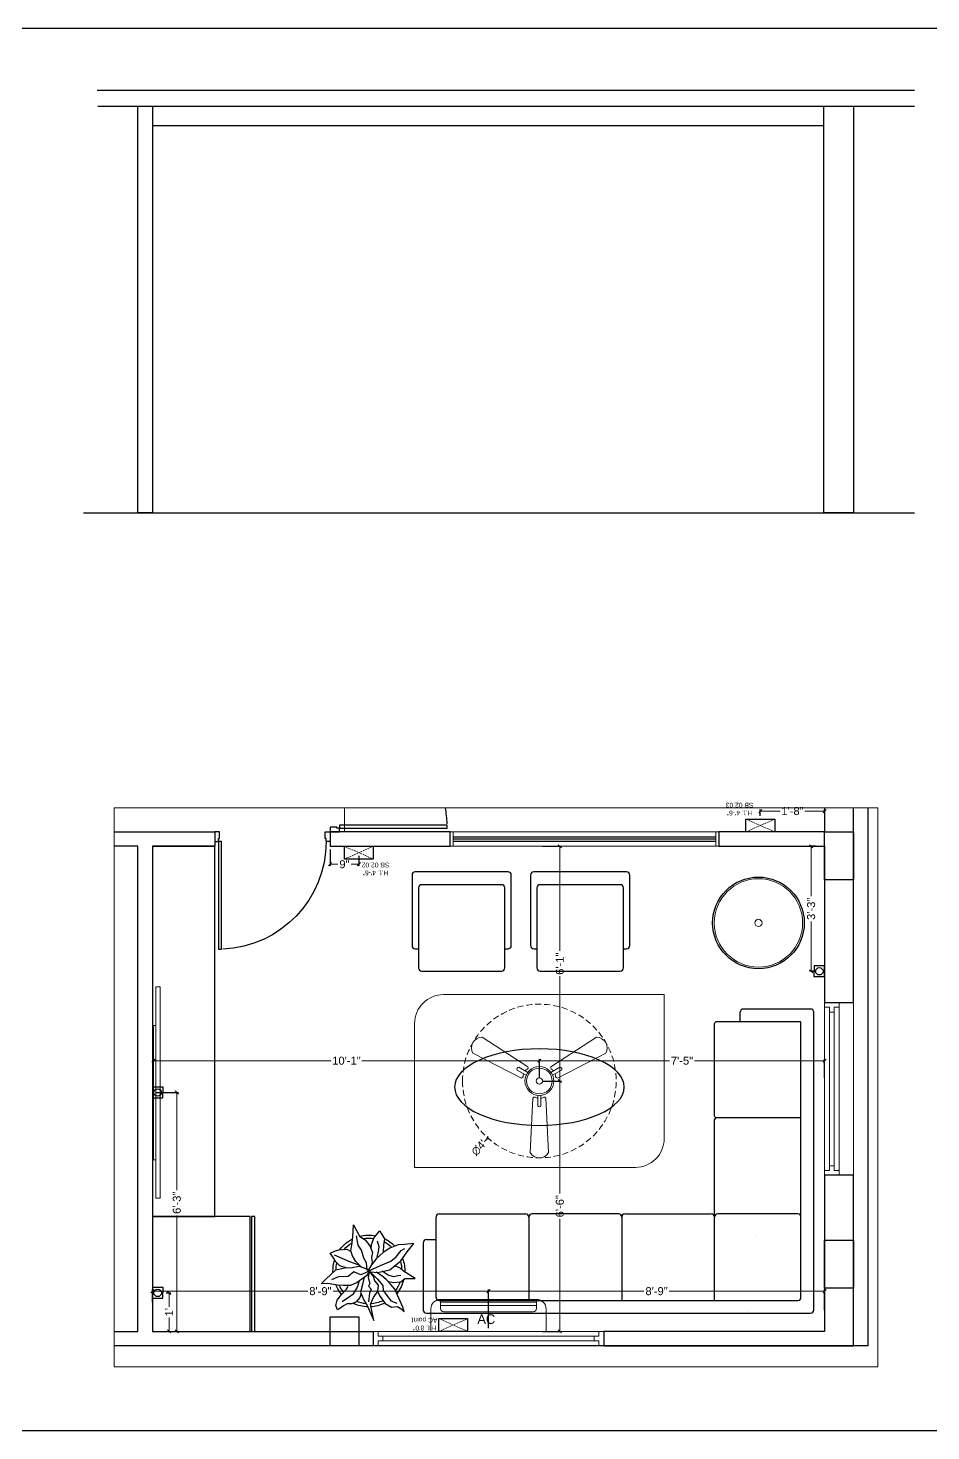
# Model space of a CAD drawing. Header units: millimetres. Extents: x 56222 to 3066687, y -650199 to -121287.
# Drawn here: x 133854.5 to 134136.5, y -183351.1 to -182912.9 of the extents above; entities that cross this region are included whole.
import ezdxf

# ---------------------------------------------------------------- set-up
doc = ezdxf.new("R2010")
doc.units = ezdxf.units.MM
doc.header["$MEASUREMENT"] = 0
doc.header["$PDMODE"] = 35
doc.linetypes.add('DASHED', pattern=[0.75, 0.5, -0.25])
doc.linetypes.add('DASHED2', pattern=[0.375, 0.25, -0.125])
doc.layers.get('Defpoints').update_dxf_attribs({"color": 220})
doc.layers.add('AR DOOR', color=40, linetype='Continuous')
doc.layers.add('AR ELE-5', color=134, linetype='Continuous')
for name, color, linetype, lineweight in [('COLUMN', 1, 'Continuous', 30), ('dim05', 1, 'Continuous', 13), ('el', 7, 'Continuous', 20), ('ELEC-wires', 1, 'DASHED2', 13), ('Electrical', 84, 'Continuous', 30), ('ELEVATION', 250, 'Continuous', 9), ('FIRST FLOOR ( DW_RAIL )', 7, 'Continuous', 9), ('FUR', 250, 'Continuous', 0), ('FURNITURE', 32, 'Continuous', 9), ('SECOND FLOOR', 7, 'Continuous', 9), ('SECOND FLOOR  ( PLINE )', 251, 'Continuous', 30), ('SECOND FLOOR ( DW_RAIL )', 7, 'Continuous', 9), ('SECTION ( SLAB PLine )', 104, 'Continuous', 30), ('Text', 7, 'Continuous', 15), ('wall', 7, 'Continuous', 30), ('XX~SLAB ( BEAM )~ ( DIM )', 7, 'Continuous', 9)]:
    doc.layers.add(name, color=color, linetype=linetype, lineweight=lineweight)
doc.layers.add('XX~SLAB ( PLINE )', color=251, linetype='Continuous', plot=False)
doc.styles.add('Arial', font='arial.ttf')
doc.styles.add('century g', font='GOTHIC.TTF')
doc.styles.get("Standard").update_dxf_attribs({"font": 'arial.ttf', "height": 6})
doc.styles.add('TEXT', font='eurr____.ttf')
doc.dimstyles.new('Archana', dxfattribs={"dimtxt": 2, "dimasz": 0.75, "dimexe": 0.5, "dimexo": 0.5, "dimgap": 0, "dimtad": 0, "dimzin": 0, "dimdsep": 46, "dimlunit": 4, "dimtxsty": 'century g', "dimblk": 'OBLIQUE', "dimcen": 0, "dimdle": 1, "dimclrd": 256, "dimclre": 256, "dimclrt": 256, "dimadec": 0, "dimazin": 0, "dimtfac": 1, "dimtofl": 0, "dimtmove": 1, "dimatfit": 3, "dimfxl": 1, "dimfxlon": 1, "dimtolj": 1, "dimtzin": 0, "dimlwd": -1, "dimlwe": -1, "dimarcsym": 0})
doc.dimstyles.new('ISO-25', dxfattribs={"dimtxt": 2.5, "dimasz": 1, "dimexe": 0.5, "dimexo": 1, "dimtad": 0, "dimdec": 1, "dimlunit": 4, "dimtxsty": 'Standard', "dimblk": 'OBLIQUE', "dimcen": 2.5, "dimclrd": 1, "dimclre": 1, "dimclrt": 5, "dimadec": 0, "dimazin": 0, "dimtfac": 1, "dimtdec": 1, "dimtmove": 0, "dimatfit": 3, "dimfxl": 1, "dimlwd": -1, "dimarcsym": 0})

# ---------------------------------------------------------------- blocks, each defined once
blk = doc.blocks.new('*U19')
for points in [[(-1160, 0), (-1120, 0), (-1120, 30), (-1110, 30), (-1110, 100), (-1160, 100)], [(0, 0), (0, -1120), (-30, -1120), (-30, 0)], [(40, 0), (0, 0), (0, 30), (-10, 30), (-10, 100), (40, 100)]]:
    blk.add_lwpolyline(points, close=True)
at = {"layer": 'AR ELE-5', "linetype": 'ByBlock', "ltscale": 15}
blk.add_arc((2, 1), 1122, 180.0347, 267.627, dxfattribs=at)
blk = doc.blocks.new('ARPLS010')
at = {"linetype": 'ByBlock'}
for p, q in [((0.121, 0.605), (-0.013, 0.459)), ((0.179, 0.666), (0.121, 0.605)), ((0.174, 0.573), (0.179, 0.666)), ((-0.295, 0.42), (-0.302, 0.309)), ((-0.278, 0.467), (-0.295, 0.42)), ((-0.248, 0.54), (-0.278, 0.467)), ((-0.182, 0.493), (-0.248, 0.54)), ((-0.222, 0.484), (-0.164, 0.347)), ((-0.125, 0.459), (-0.182, 0.493)), ((-0.072, 0.404), (-0.125, 0.459)), ((-0.038, 0.302), (-0.072, 0.404)), ((-0.013, 0.459), (-0.044, 0.336)), ((0.077, 0.412), (0.091, 0.447)), ((0.082, 0.358), (0.077, 0.412)), ((0.091, 0.447), (0.125, 0.522)), ((0.2, 0.432), (0.174, 0.573)), ((0.203, 0.352), (0.2, 0.432)), ((0.409, 0.44), (0.33, 0.38)), ((0.484, 0.459), (0.409, 0.44)), ((0.542, 0.434), (0.484, 0.459)), ((0.485, 0.354), (0.533, 0.42)), ((0.533, 0.42), (0.542, 0.434)), ((-0.469, 0.226), (-0.643, 0.216)), ((-0.643, 0.216), (-0.485, 0.134)), ((-0.362, 0.24), (-0.469, 0.226)), ((-0.278, 0.254), (-0.362, 0.24)), ((-0.302, 0.309), (-0.276, 0.258)), ((-0.21, 0.227), (-0.278, 0.254)), ((-0.132, 0.18), (-0.21, 0.227)), ((-0.164, 0.347), (-0.139, 0.295)), ((-0.139, 0.295), (-0.08, 0.131)), ((-0.049, 0.232), (-0.065, 0.135)), ((-0.044, 0.336), (-0.049, 0.232)), ((0.015, 0.209), (0.08, 0.288)), ((0.056, 0.114), (0.015, 0.209)), ((0.08, 0.288), (0.082, 0.358)), ((0.16, 0.165), (0.204, 0.254)), ((0.204, 0.254), (0.203, 0.352)), ((0.252, 0.313), (0.216, 0.287)), ((0.318, 0.213), (0.227, 0.157)), ((0.33, 0.38), (0.252, 0.313)), ((0.356, 0.269), (0.318, 0.213)), ((0.425, 0.373), (0.356, 0.269)), ((0.432, 0.176), (0.459, 0.236)), ((0.459, 0.303), (0.485, 0.354)), ((0.459, 0.236), (0.459, 0.303)), ((-0.359, 0.148), (-0.49, 0.172)), ((-0.485, 0.134), (-0.433, 0.051)), ((-0.433, 0.051), (-0.349, -0.011)), ((-0.287, 0.106), (-0.359, 0.148)), ((-0.18, 0.073), (-0.287, 0.106)), ((-0.111, 0.036), (-0.18, 0.073)), ((-0.063, 0.111), (-0.132, 0.18)), ((-0.013, 0.022), (-0.111, 0.036)), ((-0.084, -0.034), (0.007, 0.018)), ((0.003, 0.011), (-0.076, -0.16)), ((-0.065, 0.135), (-0.024, 0.018)), ((-0.024, 0.018), (0.009, 0.005)), ((0.006, -0.002), (0.068, 0.032)), ((0.007, 0.018), (0.02, -0.121)), ((0.009, 0.005), (0.056, 0.114)), ((0.017, -0.002), (0.091, 0.009)), ((0.068, 0.032), (0.16, 0.165)), ((0.088, 0.065), (0.187, 0.091)), ((0.091, 0.009), (0.173, -0.011)), ((0.227, 0.157), (0.132, 0.131)), ((0.173, -0.011), (0.212, 0.004)), ((0.187, 0.091), (0.297, 0.116)), ((0.212, 0.004), (0.252, -0.03)), ((0.297, 0.116), (0.408, 0.071)), ((0.309, 0.109), (0.368, 0.128)), ((0.309, -0.01), (0.43, 0.006)), ((0.368, 0.128), (0.432, 0.176)), ((0.408, 0.071), (0.482, 0.024)), ((0.482, 0.024), (0.689, -0.072)), ((-0.464, -0.073), (-0.558, -0.152)), ((-0.558, -0.152), (-0.517, -0.172)), ((-0.517, -0.172), (-0.447, -0.216)), ((-0.366, -0.036), (-0.464, -0.073)), ((-0.336, -0.142), (-0.413, -0.121)), ((-0.306, -0.033), (-0.366, -0.036)), ((-0.349, -0.011), (-0.256, -0.05)), ((-0.269, -0.135), (-0.336, -0.142)), ((-0.193, -0.113), (-0.269, -0.135)), ((-0.259, -0.2), (-0.168, -0.1)), ((-0.256, -0.05), (-0.185, -0.038)), ((-0.185, -0.038), (-0.114, -0.046)), ((-0.168, -0.1), (-0.084, -0.034)), ((-0.076, -0.16), (-0.138, -0.304)), ((-0.114, -0.046), (-0.093, -0.036)), ((0.02, -0.121), (-0.017, -0.291)), ((0.059, -0.27), (0.005, -0.185)), ((0.01, -0.014), (0.017, -0.002)), ((0.078, -0.064), (0.01, -0.014)), ((0.016, -0.023), (0.116, -0.122)), ((0.07, -0.179), (0.018, -0.1)), ((0.121, -0.239), (0.07, -0.179)), ((0.138, -0.083), (0.078, -0.064)), ((0.116, -0.122), (0.201, -0.195)), ((0.197, -0.135), (0.138, -0.083)), ((0.283, -0.123), (0.197, -0.135)), ((0.201, -0.195), (0.272, -0.198)), ((0.252, -0.03), (0.309, -0.01)), ((0.277, -0.114), (0.357, -0.156)), ((0.37, -0.064), (0.283, -0.123)), ((0.357, -0.156), (0.455, -0.226)), ((0.462, -0.021), (0.37, -0.064)), ((0.689, -0.072), (0.462, -0.021)), ((-0.447, -0.216), (-0.363, -0.202)), ((-0.363, -0.202), (-0.263, -0.2)), ((-0.363, -0.408), (-0.318, -0.29)), ((-0.318, -0.29), (-0.259, -0.2)), ((-0.199, -0.38), (-0.287, -0.45)), ((-0.138, -0.304), (-0.199, -0.38)), ((-0.017, -0.291), (-0.141, -0.446)), ((-0.042, -0.432), (-0.071, -0.352)), ((0.08, -0.342), (0.059, -0.27)), ((0.066, -0.407), (0.08, -0.342)), ((0.184, -0.299), (0.121, -0.239)), ((0.141, -0.261), (0.16, -0.336)), ((0.16, -0.336), (0.15, -0.445)), ((0.252, -0.362), (0.184, -0.299)), ((0.376, -0.416), (0.252, -0.362)), ((0.272, -0.198), (0.311, -0.225)), ((0.311, -0.225), (0.415, -0.304)), ((0.415, -0.304), (0.447, -0.388)), ((0.455, -0.226), (0.503, -0.317)), ((0.503, -0.317), (0.494, -0.398)), ((-0.382, -0.625), (-0.368, -0.496)), ((-0.269, -0.533), (-0.382, -0.625)), ((-0.368, -0.496), (-0.363, -0.408)), ((-0.287, -0.45), (-0.314, -0.498)), ((-0.141, -0.446), (-0.269, -0.533)), ((0.002, -0.48), (-0.042, -0.432)), ((0.104, -0.646), (0.002, -0.48)), ((0.064, -0.446), (0.066, -0.407)), ((0.106, -0.5), (0.104, -0.646)), ((0.15, -0.445), (0.106, -0.5)), ((0.502, -0.472), (0.376, -0.416)), ((0.494, -0.398), (0.528, -0.452)), ((0.567, -0.494), (0.502, -0.472)), ((0.528, -0.452), (0.567, -0.494))]:
    blk.add_line(p, q, dxfattribs=at)
for radius, start, end in [(0.5, 126.2799, 152.7042), (0.5, 87.2367, 107.9154), (0.458, 91.6596, 104.0784), (0.5, 49.0791, 67.0324), (0.458, 49.8461, 63.9764), (0.458, 130.7647, 148.9789), (0.5, 1.3782, 25.7565), (0.5, 164.9216, 191.0302), (0.458, 169.9629, 188.6517), (0.458, 5.0517, 21.9108), (0.458, 334.5625, 357.1532), (0.5, 333.6991, 357.5577), (0.5, 205.1623, 226.3204), (0.458, 207.232, 224.0819), (0.5, 283.5324, 308.8712), (0.458, 289.266, 306.1107), (0.5, 249.553, 272.4234), (0.458, 252.8522, 267.711)]:
    blk.add_arc((0, 0), radius, start, end, dxfattribs=at)
blk = doc.blocks.new('6616')
at = {"color": 242, "linetype": 'DASHED', "true_color": 0xcd2027}
for p, q in [((386784.79, -36915.77), (386775.78, -36911.78)), ((386784.79, -36911.78), (386775.78, -36915.77))]:
    blk.add_line(p, q, dxfattribs=at)
at = {"layer": 'ELEC-wires', "color": 5, "linetype": 'ByBlock', "lineweight": 30, "ltscale": 4}
blk.add_lwpolyline([(386775.78, -36911.78), (386784.79, -36911.78), (386784.79, -36915.77), (386775.78, -36915.77)], close=True, dxfattribs=at)
blk = doc.blocks.new('fan')
at = {"layer": 'Electrical', "lineweight": 15, "ltscale": 20}
for p, q in [((3300835.29, -509900.78), (3300836.47, -509923.43)), ((3300841.81, -509923.43), (3300842.99, -509900.78)), ((3300838.47, -509924.57), (3300838.47, -509920.25)), ((3300839.81, -509920.28), (3300839.81, -509924.57)), ((3300831.66, -509931.77), (3300811.45, -509942.07)), ((3300866.83, -509942.07), (3300846.62, -509931.77)), ((3300815.3, -509948.74), (3300834.33, -509936.39)), ((3300829.93, -509935.08), (3300833.64, -509932.93)), ((3300834.31, -509934.09), (3300830.57, -509936.25)), ((3300843.95, -509936.39), (3300862.98, -509948.74)), ((3300847.68, -509936.23), (3300843.97, -509934.09)), ((3300844.64, -509932.93), (3300848.38, -509935.09))]:
    blk.add_line(p, q, dxfattribs=at)
at = {"layer": 'Electrical', "linetype": 'DASHED', "lineweight": 15, "ltscale": 5}
blk.add_circle((3300839.14, -509930.53), 32, dxfattribs=at)
at = {"layer": 'Electrical', "lineweight": 15, "ltscale": 20}
for centre, major_axis, start_param, end_param in [((3300839.14, -509902.94), (3.12, 3.12), -0.272136, 1.842967), ((3300839.13, -509920.5), (0.501, 0.501), -0.465536, 1.983618), ((3300839.14, -509930.53), (4.24, -4.24), 3.14161, 9.424795), ((3300839.14, -509930.53), (3.77, -3.77), 1.749190548672175e-05, 6.283202799085073), ((3300837.1, -509923.08), (0.51, 0.51), 2.863014, 4.257784), ((3300839.14, -509926.42), (2.27, -2.27), 2.565057, 2.951308), ((3300839.14, -509926.42), (2.27, 2.27), 0.19032, 0.57657), ((3300841.18, -509923.08), (0.51, -0.51), 5.167028, 6.561799), ((3300831.67, -509932.49), (0.51, -0.51), 0.978238, 2.373008), ((3300839.14, -509930.53), (0.943, 0.943), 1.570814, 7.853999), ((3300846.61, -509932.49), (0.51, -0.51), 2.339416, 3.734186), ((3300830.46, -509935.55), (0.501, -0.501), 3.199655, 5.648809), ((3300835.59, -509932.58), (2.27, -2.27), 3.855511, 4.241762), ((3300835.59, -509932.58), (2.27, -2.27), 4.659452, 5.045703), ((3300833.71, -509936.02), (0.51, 0.51), -1.325776, 0.068994), ((3300844.57, -509936.02), (0.51, -0.51), 3.072633, 4.467404), ((3300842.69, -509932.58), (2.27, 2.27), 4.37911, 4.765361), ((3300842.69, -509932.58), (2.27, 2.27), 5.183051, 5.569301), ((3300847.83, -509935.54), (0.501, 0.501), 3.723254, 6.172408), ((3300815.25, -509944.32), (3.12, -3.12), 3.393055, 5.508159), ((3300863.03, -509944.32), (3.12, -3.12), 5.48745, 7.602554)]:
    blk.add_ellipse(centre, major_axis=major_axis, ratio=1, start_param=start_param, end_param=end_param, dxfattribs=at)
blk = doc.blocks.new('_Oblique')
at = {"layer": 'wall', "color": 0, "lineweight": -2}
blk.add_line((-0.5, -0.5), (0.5, 0.5), dxfattribs=at)
blk = doc.blocks.new('*D308')
at = {"layer": 'Defpoints', "color": 0, "lineweight": 30, "transparency": 16777216}
for p in [(134030.29, -183223.98), (133998.06, -183259.55)]:
    blk.add_point(p, dxfattribs=at)
at = {"layer": 'dim05', "transparency": 16777216}
blk.add_line((133997.05, -183260.67), (133998.06, -183259.55), dxfattribs=at)
at = {"layer": 'dim05', "transparency": 16777216, "xscale": 0.75, "yscale": 0.75, "zscale": 0.75, "rotation": 47.83017199941487}
blk.add_blockref('_Oblique', (133998.06, -183259.55), dxfattribs=at)
at = {"layer": 'dim05', "color": 5, "lineweight": 25, "transparency": 16777216, "insert": (133995.3, -183262.6), "char_height": 2.5, "attachment_point": 5, "rotation": 47.8302, "style": 'century g'}
blk.add_mtext("\\A1;∅4'", dxfattribs=at)
blk = doc.blocks.new('*D309')
at = {"layer": 'Defpoints', "color": 0, "lineweight": 30, "transparency": 16777216}
for p in [(133948.78, -183168.47, -0.13), (133957.78, -183170.46, -0.13), (133948.78, -183174.07)]:
    blk.add_point(p, dxfattribs=at)
at = {"layer": 'dim05', "color": 1, "linetype": 'Continuous', "lineweight": -2, "transparency": 16777216}
for p, q in [((133948.78, -183169.47), (133948.78, -183174.57)), ((133957.78, -183171.46), (133957.78, -183174.57))]:
    blk.add_line(p, q, dxfattribs=at)
at = {"layer": 'dim05', "color": 1, "linetype": 'Continuous', "transparency": 16777216}
for p, q in [((133948.78, -183174.07), (133951.22, -183174.07)), ((133957.78, -183174.07), (133955.34, -183174.07))]:
    blk.add_line(p, q, dxfattribs=at)
at = {"layer": 'dim05', "color": 1, "transparency": 16777216, "rotation": 180}
blk.add_blockref('_Oblique', (133948.78, -183174.07), dxfattribs=at)
at = {"layer": 'dim05', "color": 1, "transparency": 16777216}
blk.add_blockref('_Oblique', (133957.78, -183174.07), dxfattribs=at)
at = {"layer": 'dim05', "color": 5, "lineweight": 25, "transparency": 16777216, "insert": (133953.28, -183174.07), "char_height": 2.5, "attachment_point": 5, "style": 'Arial'}
blk.add_mtext('9"', dxfattribs=at)
blk = doc.blocks.new('*D310')
at = {"layer": 'Defpoints', "color": 0, "lineweight": 30, "transparency": 16777216}
for p in [(133893.28, -183245.37, -0.13), (133900.92, -183245.37), (133893.28, -183319.97, -0.13)]:
    blk.add_point(p, dxfattribs=at)
at = {"layer": 'dim05', "color": 1, "linetype": 'Continuous', "lineweight": -2, "transparency": 16777216}
for p, q in [((133894.28, -183245.37), (133901.42, -183245.37)), ((133894.28, -183319.97), (133901.42, -183319.97))]:
    blk.add_line(p, q, dxfattribs=at)
at = {"layer": 'dim05', "color": 1, "linetype": 'Continuous', "transparency": 16777216}
for p, q in [((133900.92, -183245.37), (133900.92, -183275.84)), ((133900.92, -183319.97), (133900.92, -183283.75))]:
    blk.add_line(p, q, dxfattribs=at)
at = {"layer": 'dim05', "color": 1, "transparency": 16777216}
for p, rotation in [((133900.92, -183245.37), 90), ((133900.92, -183319.97), 270)]:
    blk.add_blockref('_Oblique', p, dxfattribs=dict(at, rotation=rotation))
at = {"layer": 'dim05', "color": 5, "lineweight": 25, "transparency": 16777216, "insert": (133900.92, -183279.8), "char_height": 2.5, "attachment_point": 5, "rotation": 90, "style": 'Arial'}
blk.add_mtext('6\'-3"', dxfattribs=at)
blk = doc.blocks.new('*D311')
at = {"layer": 'Defpoints', "color": 0, "lineweight": 30, "transparency": 16777216}
for p in [(133896.6, -183307.96, -0.13), (133898.51, -183307.96), (133893.28, -183319.97, -0.13)]:
    blk.add_point(p, dxfattribs=at)
at = {"layer": 'dim05', "color": 1, "linetype": 'Continuous', "lineweight": -2, "transparency": 16777216}
for p, q in [((133897.6, -183307.96), (133899.01, -183307.96)), ((133894.28, -183319.97), (133899.01, -183319.97))]:
    blk.add_line(p, q, dxfattribs=at)
at = {"layer": 'dim05', "color": 1, "linetype": 'Continuous', "transparency": 16777216}
for p, q in [((133898.51, -183307.96), (133898.51, -183312.31)), ((133898.51, -183319.97), (133898.51, -183315.62))]:
    blk.add_line(p, q, dxfattribs=at)
at = {"layer": 'dim05', "color": 1, "transparency": 16777216}
for p, rotation in [((133898.51, -183307.96), 90), ((133898.51, -183319.97), 270)]:
    blk.add_blockref('_Oblique', p, dxfattribs=dict(at, rotation=rotation))
at = {"layer": 'dim05', "color": 5, "lineweight": 25, "transparency": 16777216, "insert": (133898.51, -183313.96), "char_height": 2.5, "attachment_point": 5, "rotation": 90, "style": 'Arial'}
blk.add_mtext("1'", dxfattribs=at)
blk = doc.blocks.new('*D312')
at = {"layer": 'Defpoints', "color": 0, "lineweight": 30, "transparency": 16777216}
for p in [(134083.19, -183157.48), (134083.19, -183159.98, -0.13), (134103.28, -183158.79, -0.13)]:
    blk.add_point(p, dxfattribs=at)
at = {"layer": 'dim05', "color": 1, "linetype": 'Continuous', "lineweight": -2, "transparency": 16777216}
for p, q in [((134083.19, -183158.98), (134083.19, -183156.98)), ((134103.28, -183157.79), (134103.28, -183156.98))]:
    blk.add_line(p, q, dxfattribs=at)
at = {"layer": 'dim05', "color": 1, "linetype": 'Continuous', "transparency": 16777216}
for p, q in [((134083.19, -183157.48), (134089.41, -183157.48)), ((134103.28, -183157.48), (134097.07, -183157.48))]:
    blk.add_line(p, q, dxfattribs=at)
at = {"layer": 'dim05', "color": 1, "transparency": 16777216, "rotation": 180}
blk.add_blockref('_Oblique', (134083.19, -183157.48), dxfattribs=at)
at = {"layer": 'dim05', "color": 1, "transparency": 16777216}
blk.add_blockref('_Oblique', (134103.28, -183157.48), dxfattribs=at)
at = {"layer": 'dim05', "color": 5, "lineweight": 25, "transparency": 16777216, "insert": (134093.24, -183157.48), "char_height": 2.5, "attachment_point": 5, "style": 'Arial'}
blk.add_mtext('1\'-8"', dxfattribs=at)
blk = doc.blocks.new('*D313')
at = {"layer": 'Defpoints', "color": 0, "lineweight": 30, "transparency": 16777216}
for p in [(134014.17, -183168.47, -0.13), (134020.57, -183168.47), (134014.17, -183241.77, -0.13)]:
    blk.add_point(p, dxfattribs=at)
at = {"layer": 'dim05', "color": 1, "linetype": 'Continuous', "lineweight": -2, "transparency": 16777216}
for p, q in [((134015.17, -183168.47), (134021.07, -183168.47)), ((134015.17, -183241.77), (134021.07, -183241.77))]:
    blk.add_line(p, q, dxfattribs=at)
at = {"layer": 'dim05', "color": 1, "linetype": 'Continuous', "transparency": 16777216}
for p, q in [((134020.57, -183168.47), (134020.57, -183201.16)), ((134020.57, -183241.77), (134020.57, -183209.07))]:
    blk.add_line(p, q, dxfattribs=at)
at = {"layer": 'dim05', "color": 1, "transparency": 16777216}
for p, rotation in [((134020.57, -183168.47), 90), ((134020.57, -183241.77), 270)]:
    blk.add_blockref('_Oblique', p, dxfattribs=dict(at, rotation=rotation))
at = {"layer": 'dim05', "color": 5, "lineweight": 25, "transparency": 16777216, "insert": (134020.57, -183205.12), "char_height": 2.5, "attachment_point": 5, "rotation": 90, "style": 'Arial'}
blk.add_mtext('6\'-1"', dxfattribs=at)
blk = doc.blocks.new('*D314')
at = {"layer": 'Defpoints', "color": 0, "lineweight": 30, "transparency": 16777216}
for p in [(134014.17, -183241.77), (134014.17, -183319.97, -0.13), (134020.57, -183319.97)]:
    blk.add_point(p, dxfattribs=at)
at = {"layer": 'dim05', "color": 1, "linetype": 'Continuous', "lineweight": -2, "transparency": 16777216}
for p, q in [((134015.17, -183241.77), (134021.07, -183241.77)), ((134015.17, -183319.97), (134021.07, -183319.97))]:
    blk.add_line(p, q, dxfattribs=at)
at = {"layer": 'dim05', "color": 1, "linetype": 'Continuous', "transparency": 16777216}
for p, q in [((134020.57, -183241.77), (134020.57, -183276.91)), ((134020.57, -183319.97), (134020.57, -183284.82))]:
    blk.add_line(p, q, dxfattribs=at)
at = {"layer": 'dim05', "color": 1, "transparency": 16777216}
for p, rotation in [((134020.57, -183241.77), 90), ((134020.57, -183319.97), 270)]:
    blk.add_blockref('_Oblique', p, dxfattribs=dict(at, rotation=rotation))
at = {"layer": 'dim05', "color": 5, "lineweight": 25, "transparency": 16777216, "insert": (134020.57, -183280.87), "char_height": 2.5, "attachment_point": 5, "rotation": 90, "style": 'Arial'}
blk.add_mtext('6\'-6"', dxfattribs=at)
blk = doc.blocks.new('*D315')
at = {"layer": 'Defpoints', "color": 0, "lineweight": 30, "transparency": 16777216}
for p in [(134103.28, -183235.43), (134014.17, -183241.77), (134103.28, -183241.77, -0.13)]:
    blk.add_point(p, dxfattribs=at)
at = {"layer": 'dim05', "color": 1, "linetype": 'Continuous', "lineweight": -2, "transparency": 16777216}
for p, q in [((134014.17, -183240.77), (134014.17, -183234.93)), ((134103.28, -183240.77), (134103.28, -183234.93))]:
    blk.add_line(p, q, dxfattribs=at)
at = {"layer": 'dim05', "color": 1, "linetype": 'Continuous', "transparency": 16777216}
for p, q in [((134014.17, -183235.43), (134054.79, -183235.43)), ((134103.28, -183235.43), (134062.66, -183235.43))]:
    blk.add_line(p, q, dxfattribs=at)
at = {"layer": 'dim05', "color": 1, "transparency": 16777216, "rotation": 180}
blk.add_blockref('_Oblique', (134014.17, -183235.43), dxfattribs=at)
at = {"layer": 'dim05', "color": 1, "transparency": 16777216}
blk.add_blockref('_Oblique', (134103.28, -183235.43), dxfattribs=at)
at = {"layer": 'dim05', "color": 5, "lineweight": 25, "transparency": 16777216, "insert": (134058.73, -183235.43), "char_height": 2.5, "attachment_point": 5, "style": 'Arial'}
blk.add_mtext('7\'-5"', dxfattribs=at)
blk = doc.blocks.new('*D316')
at = {"layer": 'Defpoints', "color": 0, "lineweight": 30, "transparency": 16777216}
for p in [(133893.66, -183235.43), (133893.66, -183241.77, -0.13), (134014.17, -183241.77, -0.13)]:
    blk.add_point(p, dxfattribs=at)
at = {"layer": 'dim05', "color": 1, "linetype": 'Continuous', "lineweight": -2, "transparency": 16777216}
for p, q in [((133893.66, -183240.77), (133893.66, -183234.93)), ((134014.17, -183240.77), (134014.17, -183234.93))]:
    blk.add_line(p, q, dxfattribs=at)
at = {"layer": 'dim05', "color": 1, "linetype": 'Continuous', "transparency": 16777216}
for p, q in [((133893.66, -183235.43), (133949.11, -183235.43)), ((134014.17, -183235.43), (133958.72, -183235.43))]:
    blk.add_line(p, q, dxfattribs=at)
at = {"layer": 'dim05', "color": 1, "transparency": 16777216, "rotation": 180}
blk.add_blockref('_Oblique', (133893.66, -183235.43), dxfattribs=at)
at = {"layer": 'dim05', "color": 1, "transparency": 16777216}
blk.add_blockref('_Oblique', (134014.17, -183235.43), dxfattribs=at)
at = {"layer": 'dim05', "color": 5, "lineweight": 25, "transparency": 16777216, "insert": (133953.91, -183235.43), "char_height": 2.5, "attachment_point": 5, "style": 'Arial'}
blk.add_mtext('10\'-1"', dxfattribs=at)
blk = doc.blocks.new('*D317')
at = {"layer": 'Defpoints', "color": 0, "lineweight": 30, "transparency": 16777216}
for p in [(134099.07, -183168.47), (134101.62, -183168.47, -0.13), (134101.62, -183207.5, -0.13)]:
    blk.add_point(p, dxfattribs=at)
at = {"layer": 'dim05', "color": 1, "linetype": 'Continuous', "lineweight": -2, "transparency": 16777216}
for p, q in [((134100.62, -183168.47), (134098.57, -183168.47)), ((134100.62, -183207.5), (134098.57, -183207.5))]:
    blk.add_line(p, q, dxfattribs=at)
at = {"layer": 'dim05', "color": 1, "linetype": 'Continuous', "transparency": 16777216}
for p, q in [((134099.07, -183168.47), (134099.07, -183184.04)), ((134099.07, -183207.5), (134099.07, -183191.93))]:
    blk.add_line(p, q, dxfattribs=at)
at = {"layer": 'dim05', "color": 1, "transparency": 16777216}
for p, rotation in [((134099.07, -183168.47), 90), ((134099.07, -183207.5), 270)]:
    blk.add_blockref('_Oblique', p, dxfattribs=dict(at, rotation=rotation))
at = {"layer": 'dim05', "color": 5, "lineweight": 25, "transparency": 16777216, "insert": (134099.07, -183187.98), "char_height": 2.5, "attachment_point": 5, "rotation": 90, "style": 'Arial'}
blk.add_mtext('3\'-3"', dxfattribs=at)
blk = doc.blocks.new('ac paln')
at = {"layer": 'Electrical', "lineweight": 15}
for p, q in [((389238.69, -37646.36), (389238.69, -37610.34)), ((389238.69, -37610.34), (389245.67, -37610.34)), ((389244.81, -37642.35), (389244.81, -37614.35)), ((389245.81, -37613.35), (389248.68, -37613.35)), ((389246.82, -37643.35), (389246.82, -37613.35)), ((389247.82, -37643.35), (389247.82, -37613.35)), ((389248.68, -37613.35), (389248.68, -37643.35)), ((389248.68, -37643.35), (389248.68, -37613.35)), ((389245.67, -37646.36), (389238.69, -37646.36)), ((389245.81, -37643.35), (389248.68, -37643.35)), ((389248.68, -37643.35), (389248.68, -37643.35))]:
    blk.add_line(p, q, dxfattribs=at)
for centre, start, end in [((389245.67, -37613.35), 0, 90), ((389245.67, -37643.35), 270, 0)]:
    blk.add_arc(centre, 3.01, start, end, dxfattribs=at)
at = {"layer": 'Electrical', "lineweight": 15, "extrusion": (0, 0, -1)}
for centre, start_param, end_param in [((389245.81, -37614.35), -0.785398, 0.785398), ((389245.81, -37642.35), 3.926991, 5.497787)]:
    blk.add_ellipse(centre, major_axis=(-0.71, 0.71), ratio=1, start_param=start_param, end_param=end_param, dxfattribs=at)
at = {"layer": 'Text', "style": 'TEXT'}
blk.add_text('AC', height=3, rotation=270, dxfattribs=at).set_placement((389241.02, -37624.87))
blk = doc.blocks.new('*D318')
at = {"layer": 'Defpoints', "color": 0, "lineweight": 30, "transparency": 16777216}
for p in [(133998.28, -183307.42), (134103.28, -183314.35, -0.13), (133998.28, -183319.97, -0.13)]:
    blk.add_point(p, dxfattribs=at)
at = {"layer": 'dim05', "color": 1, "linetype": 'Continuous', "lineweight": -2, "transparency": 16777216}
for p, q in [((133998.28, -183318.97), (133998.28, -183306.92)), ((134103.28, -183313.35), (134103.28, -183306.92))]:
    blk.add_line(p, q, dxfattribs=at)
at = {"layer": 'dim05', "color": 1, "linetype": 'Continuous', "transparency": 16777216}
for p, q in [((133998.28, -183307.42), (134046.83, -183307.42)), ((134103.28, -183307.42), (134054.73, -183307.42))]:
    blk.add_line(p, q, dxfattribs=at)
at = {"layer": 'dim05', "color": 1, "transparency": 16777216, "rotation": 180}
blk.add_blockref('_Oblique', (133998.28, -183307.42), dxfattribs=at)
at = {"layer": 'dim05', "color": 1, "transparency": 16777216}
blk.add_blockref('_Oblique', (134103.28, -183307.42), dxfattribs=at)
at = {"layer": 'dim05', "color": 5, "lineweight": 25, "transparency": 16777216, "insert": (134050.78, -183307.42), "char_height": 2.5, "attachment_point": 5, "style": 'Arial'}
blk.add_mtext('8\'-9"', dxfattribs=at)
blk = doc.blocks.new('*D319')
at = {"layer": 'Defpoints', "color": 0, "lineweight": 30, "transparency": 16777216}
for p in [(133893.28, -183307.42), (133893.28, -183311.84, -0.13), (133998.28, -183311.84, -0.13)]:
    blk.add_point(p, dxfattribs=at)
at = {"layer": 'dim05', "color": 1, "linetype": 'Continuous', "lineweight": -2, "transparency": 16777216}
for p, q in [((133893.28, -183310.84), (133893.28, -183306.92)), ((133998.28, -183310.84), (133998.28, -183306.92))]:
    blk.add_line(p, q, dxfattribs=at)
at = {"layer": 'dim05', "color": 1, "linetype": 'Continuous', "transparency": 16777216}
for p, q in [((133893.28, -183307.42), (133941.83, -183307.42)), ((133998.28, -183307.42), (133949.73, -183307.42))]:
    blk.add_line(p, q, dxfattribs=at)
at = {"layer": 'dim05', "color": 1, "transparency": 16777216, "rotation": 180}
blk.add_blockref('_Oblique', (133893.28, -183307.42), dxfattribs=at)
at = {"layer": 'dim05', "color": 1, "transparency": 16777216}
blk.add_blockref('_Oblique', (133998.28, -183307.42), dxfattribs=at)
at = {"layer": 'dim05', "color": 5, "lineweight": 25, "transparency": 16777216, "insert": (133945.78, -183307.42), "char_height": 2.5, "attachment_point": 5, "style": 'Arial'}
blk.add_mtext('8\'-9"', dxfattribs=at)

msp = doc.modelspace()

# ---------------------------------------------------------------- linework, layer by layer
for points in [[(133951.781, -183163.966), (133951.781, -183162.766), (133950.881, -183162.766), (133950.881, -183162.466), (133948.781, -183162.466), (133948.781, -183163.966)], [(133951.781, -183162.766), (133985.381, -183162.766), (133985.381, -183161.866), (133951.781, -183161.866)]]:
    msp.add_lwpolyline(points, close=True)
at = {"layer": 'AR ELE-5', "linetype": 'ByBlock', "ltscale": 15}
msp.add_arc((133951.76, -183162.815), 33.649, 2.37301, 10.90571, dxfattribs=at)
at = {"layer": 'COLUMN'}
for points in [[(134112.281, -183178.966), (134103.281, -183178.966), (134103.281, -183163.966), (134112.281, -183163.966)], [(134112.281, -183306.466), (134103.281, -183306.466), (134103.281, -183291.466), (134112.281, -183291.466)], [(133957.781, -183324.466), (133948.781, -183324.466), (133948.781, -183315.466), (133957.781, -183315.466)]]:
    msp.add_lwpolyline(points, close=True, dxfattribs=at)
at = {"layer": 'ELEVATION', "lineweight": 0, "elevation": 0.126}
msp.add_lwpolyline([(134119.922, -183331.054), (133881.364, -183331.054), (133881.364, -183156.449), (134119.922, -183156.449)], close=True, dxfattribs=at)
at = {"layer": 'FIRST FLOOR ( DW_RAIL )'}
for points in [[(133987.281, -183168.466), (133987.281, -183163.966)], [(134069.281, -183163.966), (134069.281, -183168.466)]]:
    msp.add_lwpolyline(points, dxfattribs=at)
for points in [[(134069.281, -183165.966), (133987.281, -183165.966), (133987.281, -183165.466), (134069.281, -183165.466)], [(134069.281, -183166.966), (133987.281, -183166.966), (133987.281, -183166.466), (134069.281, -183166.466)]]:
    msp.add_lwpolyline(points, close=True, dxfattribs=at)
at = {"layer": 'FUR'}
for p, q in [((134081.561, -183290.289), (134081.561, -183290.289)), ((134079.561, -183313.879), (134079.561, -183313.879))]:
    msp.add_line(p, q, dxfattribs=at)
at = {"layer": 'FURNITURE', "color": 242, "lineweight": 30, "true_color": 0xcd2027}
msp.add_line((133871.74, -183064.337), (134131.347, -183064.337), dxfattribs=at)
at = {"layer": 'FURNITURE', "lineweight": 30}
for p, q in [((134076.888, -183223.294), (134076.888, -183220.294)), ((134098.888, -183219.294), (134077.888, -183219.294)), ((134099.888, -183313.294), (134099.888, -183220.294)), ((134068.888, -183252.794), (134068.888, -183223.794)), ((134095.888, -183223.294), (134069.388, -183223.294)), ((134095.888, -183309.294), (134095.888, -183223.294)), ((134095.888, -183253.294), (134069.388, -183253.294)), ((134068.888, -183310.294), (134068.888, -183253.794)), ((133981.888, -183306.294), (133981.888, -183284.294)), ((133982.888, -183283.294), (134009.888, -183283.294)), ((134010.888, -183284.294), (134010.888, -183310.294)), ((134038.888, -183283.294), (134011.888, -183283.294)), ((134039.888, -183284.294), (134039.888, -183310.294)), ((134040.888, -183283.294), (134067.888, -183283.294)), ((134094.888, -183283.294), (134069.888, -183283.294)), ((133977.888, -183292.294), (133977.888, -183313.294)), ((133978.888, -183291.294), (133981.888, -183291.294)), ((133981.888, -183309.294), (133981.888, -183306.294)), ((133982.888, -183310.294), (134094.888, -183310.294)), ((133978.888, -183314.294), (134098.888, -183314.294))]:
    msp.add_line(p, q, dxfattribs=at)
at = {"layer": 'FURNITURE', "color": 242, "lineweight": 30, "true_color": 0xcd2027}
msp.add_lwpolyline([(133340.254, -182912.897), (134368.647, -182912.897), (134368.647, -183351.062), (133340.254, -183351.062)], close=True, dxfattribs=at)
at = {"layer": 'FURNITURE', "lineweight": 30}
for points in [[(133912.781, -183168.479), (133893.281, -183168.479), (133893.281, -183284.047), (133912.781, -183284.047)], [(133893.281, -183319.966), (133923.835, -183319.966), (133923.835, -183284.047), (133893.281, -183284.047)], [(133925.285, -183284.047), (133924.267, -183284.047), (133924.267, -183319.966), (133925.285, -183319.966)]]:
    msp.add_lwpolyline(points, close=True, dxfattribs=at)
for points in [[(134003.402, -183200.448), (134004.402, -183200.448, 0.4142136), (134005.402, -183199.448), (134005.402, -183177.448, 0.4142136), (134004.402, -183176.448), (133975.385, -183176.459, 0.4142136), (133974.385, -183177.459), (133974.385, -183199.448, 0.4142136), (133975.385, -183200.448), (133976.402, -183200.448)], [(134040.427, -183200.448), (134041.427, -183200.448, 0.4142136), (134042.427, -183199.448), (134042.427, -183177.448, 0.4142136), (134041.427, -183176.448), (134012.409, -183176.459, 0.4142136), (134011.409, -183177.459), (134011.409, -183199.448, 0.4142136), (134012.409, -183200.448), (134013.427, -183200.448)]]:
    msp.add_lwpolyline(points, format="xyb", dxfattribs=at)
for points in [[(134003.402, -183206.448), (134003.402, -183181.448, 0.4142136), (134002.402, -183180.448), (133977.402, -183180.448, 0.4142136), (133976.402, -183181.448), (133976.402, -183184.448), (133976.402, -183206.448, 0.4142136), (133977.402, -183207.448), (134002.402, -183207.448, 0.4142136)], [(134040.427, -183206.448), (134040.427, -183181.448, 0.4142136), (134039.427, -183180.448), (134014.427, -183180.448, 0.4142136), (134013.427, -183181.448), (134013.427, -183184.448), (134013.427, -183206.448, 0.4142136), (134014.427, -183207.448), (134039.427, -183207.448, 0.4142136)]]:
    msp.add_lwpolyline(points, format="xyb", close=True, dxfattribs=at)
msp.add_circle((134082.608, -183192.38), 14.306, dxfattribs=at)
at = {"layer": 'FURNITURE', "lineweight": 5}
for radius in [13.806, 1.11]:
    msp.add_circle((134082.608, -183192.38), radius, dxfattribs=at)
at = {"layer": 'FURNITURE', "lineweight": 30}
for centre, radius, start, end in [((134077.888, -183220.294), 1, 90, 180), ((134098.888, -183220.294), 1, 0, 90), ((134069.388, -183223.794), 0.5, 90, 180), ((134069.388, -183252.794), 0.5, 180, 270), ((134069.388, -183253.794), 0.5, 90, 180), ((133982.888, -183284.294), 1, 90, 180), ((134009.888, -183284.294), 1, 0, 90), ((134011.888, -183284.294), 1, 90, 180), ((134038.888, -183284.294), 1, 0, 90), ((134040.888, -183284.294), 1, 90, 180), ((134067.888, -183284.294), 1, 0, 90), ((134069.888, -183284.294), 1, 90, 180), ((134094.888, -183284.294), 1, 0, 90), ((134094.888, -183284.294), 1, 0, 90), ((133978.888, -183292.294), 1, 90, 180), ((133982.888, -183309.294), 1, 180, 270), ((134094.888, -183309.294), 1, 270, 0), ((133978.888, -183313.294), 1, 180, 270), ((134098.888, -183313.294), 1, 270, 0)]:
    msp.add_arc(centre, radius, start, end, dxfattribs=at)
at = {"layer": 'FURNITURE', "lineweight": 30, "extrusion": (0, 0, -1)}
msp.add_ellipse((134014.174, -183243.664), major_axis=(-26.479, 0), ratio=0.4514677, dxfattribs=at)
at = {"layer": 'SECOND FLOOR'}
for p, q in [((133953.281, -183156.449), (133953.281, -183163.966)), ((134103.281, -183156.449), (134103.281, -183163.966)), ((134112.281, -183324.466), (134112.281, -183156.449)), ((133893.281, -183163.966), (133888.781, -183163.966)), ((134103.281, -183163.966), (133948.781, -183163.966)), ((133948.781, -183163.966), (133948.781, -183168.466)), ((133986.281, -183163.966), (133986.281, -183168.466)), ((134070.281, -183163.966), (134070.281, -183168.466)), ((133888.781, -183168.466), (133888.781, -183319.966)), ((133893.281, -183319.966), (133893.281, -183168.466)), ((133986.281, -183168.466), (133948.781, -183168.466)), ((134103.281, -183168.466), (134070.281, -183168.466)), ((134103.281, -183168.466), (134103.281, -183319.966)), ((134103.281, -183217.216), (134112.281, -183217.216)), ((134103.281, -183271.216), (134112.281, -183271.216)), ((133888.781, -183319.966), (133881.364, -183319.966)), ((134103.281, -183319.966), (133893.281, -183319.966)), ((133962.281, -183324.466), (133962.281, -183319.966)), ((134034.281, -183324.466), (134034.281, -183319.966)), ((134112.281, -183324.466), (133881.364, -183324.466))]:
    msp.add_line(p, q, dxfattribs=at)
msp.add_lwpolyline([(133962.281, -183324.466), (133963.781, -183324.466), (133963.781, -183322.966), (133965.281, -183322.966), (133965.281, -183321.466), (134031.281, -183321.466), (134031.281, -183322.966), (134032.781, -183322.966), (134032.781, -183324.466), (134034.281, -183324.466), (134034.281, -183319.966), (134032.781, -183319.966), (134032.781, -183321.466), (134031.281, -183321.466), (134031.281, -183322.966), (133965.281, -183322.966), (133965.281, -183321.466), (133963.781, -183321.466), (133963.781, -183319.966), (133962.281, -183319.966), (133962.281, -183324.466), (134034.281, -183324.466), (134034.281, -183319.966), (133962.281, -183319.966)], close=True, dxfattribs=at)
at = {"layer": 'SECOND FLOOR  ( PLINE )'}
for points in [[(134103.281, -183156.449), (134103.281, -183163.966), (134070.281, -183163.966), (134070.281, -183168.466), (134103.281, -183168.466), (134103.281, -183217.216), (134107.781, -183217.216), (134112.281, -183217.216), (134112.281, -183156.449)], [(133881.364, -183163.966), (133888.781, -183163.966), (133893.281, -183163.966), (133912.781, -183163.966), (133912.781, -183168.466), (133893.281, -183168.466), (133893.281, -183319.966), (133962.281, -183319.966), (133962.281, -183324.466), (133881.364, -183324.466)], [(133881.364, -183319.966), (133888.781, -183319.966), (133888.781, -183168.466), (133881.364, -183168.466)]]:
    msp.add_lwpolyline(points, dxfattribs=at)
for points in [[(133948.781, -183168.466), (133986.281, -183168.466), (133986.281, -183163.966), (133948.781, -183163.966)], [(134103.281, -183319.966), (134034.281, -183319.966), (134034.281, -183324.466), (134112.281, -183324.466), (134112.281, -183271.216), (134103.281, -183271.216)]]:
    msp.add_lwpolyline(points, close=True, dxfattribs=at)
at = {"layer": 'SECOND FLOOR ( DW_RAIL )'}
msp.add_lwpolyline([(134103.281, -183217.216), (134103.281, -183218.716), (134104.781, -183218.716), (134104.781, -183220.216), (134106.281, -183220.216), (134106.281, -183268.216), (134104.781, -183268.216), (134104.781, -183269.716), (134103.281, -183269.716), (134103.281, -183271.216), (134107.781, -183271.216), (134107.781, -183269.716), (134106.281, -183269.716), (134106.281, -183268.216), (134104.781, -183268.216), (134104.781, -183220.216), (134106.281, -183220.216), (134106.281, -183218.716), (134107.781, -183218.716), (134107.781, -183217.216), (134103.281, -183217.216), (134103.281, -183271.216), (134107.781, -183271.216), (134107.781, -183217.216)], close=True, dxfattribs=at)
at = {"layer": 'SECTION ( SLAB PLine )', "color": 1}
for p, q in [((133875.997, -182932.337), (134131.347, -182932.337)), ((133876.269, -182937.337), (134131.347, -182937.337))]:
    msp.add_line(p, q, dxfattribs=at)
at = {"layer": 'SECTION ( SLAB PLine )', "color": 6}
msp.add_line((133893.281, -182943.337), (134102.902, -182943.337), dxfattribs=at)
at = {"layer": 'XX~SLAB ( BEAM )~ ( DIM )'}
msp.add_line((134103.281, -183168.466), (134094.281, -183168.466), dxfattribs=at)
at = {"layer": 'XX~SLAB ( BEAM )~ ( DIM )', "lineweight": 30}
for points in [[(133888.781, -182937.337), (133893.281, -182937.337), (133893.281, -183064.337), (133888.781, -183064.337)], [(134102.993, -182937.345), (134112.281, -182937.337), (134112.281, -183064.337), (134102.993, -183064.345)]]:
    msp.add_lwpolyline(points, close=True, dxfattribs=at)
at = {"layer": 'XX~SLAB ( BEAM )~ ( DIM )'}
for points in [[(134070.281, -183168.466), (133986.281, -183168.466), (133986.281, -183163.966), (134070.281, -183163.966)], [(133895.75, -183278.337), (133894.354, -183278.337), (133894.354, -183212.405), (133895.75, -183212.405)], [(133894.354, -183266.337), (133893.655, -183266.337), (133893.655, -183224.405), (133894.354, -183224.405)]]:
    msp.add_lwpolyline(points, close=True, dxfattribs=at)
at = {"layer": 'XX~SLAB ( BEAM )~ ( DIM )', "color": 6, "lineweight": 30}
for points in [[(134103.289, -183205.846), (134099.971, -183205.846), (134099.954, -183209.156), (134103.272, -183209.156)], [(133896.608, -183243.716), (133893.29, -183243.716), (133893.273, -183247.026), (133896.591, -183247.026)], [(133896.608, -183306.306), (133893.289, -183306.306), (133893.272, -183309.616), (133896.591, -183309.616)]]:
    msp.add_lwpolyline(points, close=True, dxfattribs=at)
at = {"layer": 'XX~SLAB ( BEAM )~ ( DIM )', "color": 9, "true_color": 0xc7c8ca}
msp.add_lwpolyline([(134044.163, -183268.743), (133975.185, -183268.743), (133975.185, -183223.791, -0.4142136), (133984.185, -183214.791), (134053.163, -183214.791), (134053.163, -183259.743, -0.4142136)], format="xyb", close=True, dxfattribs=at)
at = {"layer": 'XX~SLAB ( BEAM )~ ( DIM )', "color": 6, "lineweight": 30}
for centre in [(134101.617, -183207.501), (133894.936, -183245.371), (133894.936, -183307.961)]:
    msp.add_circle(centre, 1.155, dxfattribs=at)
at = {"layer": 'XX~SLAB ( PLINE )'}
msp.add_lwpolyline([(134116.781, -183156.449), (134116.781, -183324.466), (133881.364, -183324.466)], dxfattribs=at)

# ---------------------------------------------------------------- block references
at = {"xscale": -22.43806280742462, "yscale": 22.43806280742462, "zscale": 22.43806280742462, "rotation": 89.89355095401291}
msp.add_blockref('ARPLS010', (133960.925, -183301.089), dxfattribs=at)
at = {"layer": 'AR DOOR', "linetype": 'ByBlock', "lineweight": -2, "extrusion": (0, 0, -1), "xscale": 0.02999999999996949, "yscale": 0.02999999999996949, "zscale": -0.02999999999996949}
msp.add_blockref('*U19', (-133913.981, -183166.966), dxfattribs=at)
at = {"layer": 'dim05', "color": 1, "lineweight": 35, "xscale": -0.7500069902881101, "yscale": 0.7500069902881101, "zscale": 0.7500069902881101, "rotation": 180}
msp.add_blockref('fan', (-2341638.255, -565693.228), dxfattribs=at)
at = {"layer": 'el', "color": 1}
for p in [(-252697.092, -146248.195), (-252822.506, -146256.682)]:
    msp.add_blockref('6616', p, dxfattribs=at)
at = {"layer": 'el', "color": 18, "true_color": 0x000000, "rotation": 90}
msp.add_blockref('ac paln', (96369.931, -572558.654), dxfattribs=at)
at = {"layer": 'el', "color": 1, "rotation": 180}
msp.add_blockref('6616', (520767.548, -220231.749), dxfattribs=at)

# ---------------------------------------------------------------- texts
at = {"layer": 'Electrical', "color": 5, "transparency": 33554687}
for s, p in [('SB 02.03', (134081.023, -183154.863, 0.126)), ('SB 02.02', (133967.301, -183173.563, 0.126)), ('AC point', (133982.321, -183315.712, 0.126))]:
    msp.add_text(s, height=1.5, rotation=180, dxfattribs=at).set_placement(p)
at = {"layer": 'Electrical', "color": 240, "true_color": 0xed1f24, "transparency": 33554687}
for s, p in [('H.t. 4\'-6"', (134080.711, -183157.326, 0.126)), ('H.t. 4\'-6"', (133966.989, -183176.025, 0.126)), ('H.t. 8\'0"', (133982.039, -183318.182, 0.126))]:
    msp.add_text(s, height=1.5, rotation=180, dxfattribs=at).set_placement(p)

# ---------------------------------------------------------------- dimensions: what is measured, and where the dimension line sits
at = {"layer": 'dim05', "color": 27, "lineweight": 25, "true_color": 0x7d5120}
for base, p1, p2, angle, picture, middle in [((134083.195, -183157.482, 0.126), (134103.281, -183158.789), (134083.195, -183159.979), 180, '*D312', (134093.238, -183157.482, 0.126)), ((133948.781, -183174.073, 0.126), (133957.781, -183170.459), (133948.781, -183168.466), 180, '*D309', (133953.281, -183174.073, 0.126)), ((134020.573, -183168.466, 0.126), (134014.174, -183241.767), (134014.174, -183168.466), 270, '*D313', (134020.573, -183205.116, 0.126)), ((134099.066, -183168.466, 0.126), (134101.617, -183207.501), (134101.622, -183168.466), 270, '*D317', (134099.066, -183187.983, 0.126)), ((133893.655, -183235.428, 0.126), (134014.174, -183241.767), (133893.655, -183241.767), 180, '*D316', (133953.915, -183235.428, 0.126)), ((134103.281, -183235.428, 0.126), (134014.174, -183241.767, 0.126), (134103.281, -183241.767), 180, '*D315', (134058.727, -183235.428, 0.126)), ((134020.573, -183319.966, 0.126), (134014.174, -183241.767, 0.126), (134014.174, -183319.966), 270, '*D314', (134020.573, -183280.866, 0.126)), ((133893.281, -183307.421, 0.126), (133998.281, -183311.836), (133893.281, -183311.836), 180, '*D319', (133945.781, -183307.421, 0.126)), ((133998.281, -183307.421, 0.126), (134103.281, -183314.354), (133998.281, -183319.966), 180, '*D318', (134050.781, -183307.421, 0.126)), ((133898.506, -183307.961, 0.126), (133893.281, -183319.966), (133896.599, -183307.961), 270, '*D311', (133898.506, -183313.963, 0.126))]:
    dim = msp.add_linear_dim(base=base, p1=p1, p2=p2, angle=angle, dimstyle='ISO-25', override={"dimdec": 0, "dimtxsty": 'Arial'}, dxfattribs=at)
    dim.commit()
    dim.dimension.update_dxf_attribs({"geometry": picture, "text_midpoint": middle})
dim = msp.add_diameter_dim_2p(p1=(134030.286, -183223.979), p2=(133998.062, -183259.555), dimstyle='Archana', override={"dimtxt": 2.5, "dimclrt": 5}, dxfattribs=at)
dim.commit()
dim.dimension.update_dxf_attribs({"geometry": '*D308', "text_midpoint": (133995.3, -183262.604)})
dim = msp.add_linear_dim(base=(133900.924, -183245.371, 0.126), p1=(133893.281, -183319.966), p2=(133893.281, -183245.371), angle=270, dimstyle='ISO-25', override={"dimdec": 0, "dimtxsty": 'Arial'}, dxfattribs=at)
dim.commit()
dim.dimension.update_dxf_attribs({"geometry": '*D310', "text_midpoint": (133900.924, -183279.795, 0.126), "dimtype": 160})

doc.saveas('drawing.dxf')
